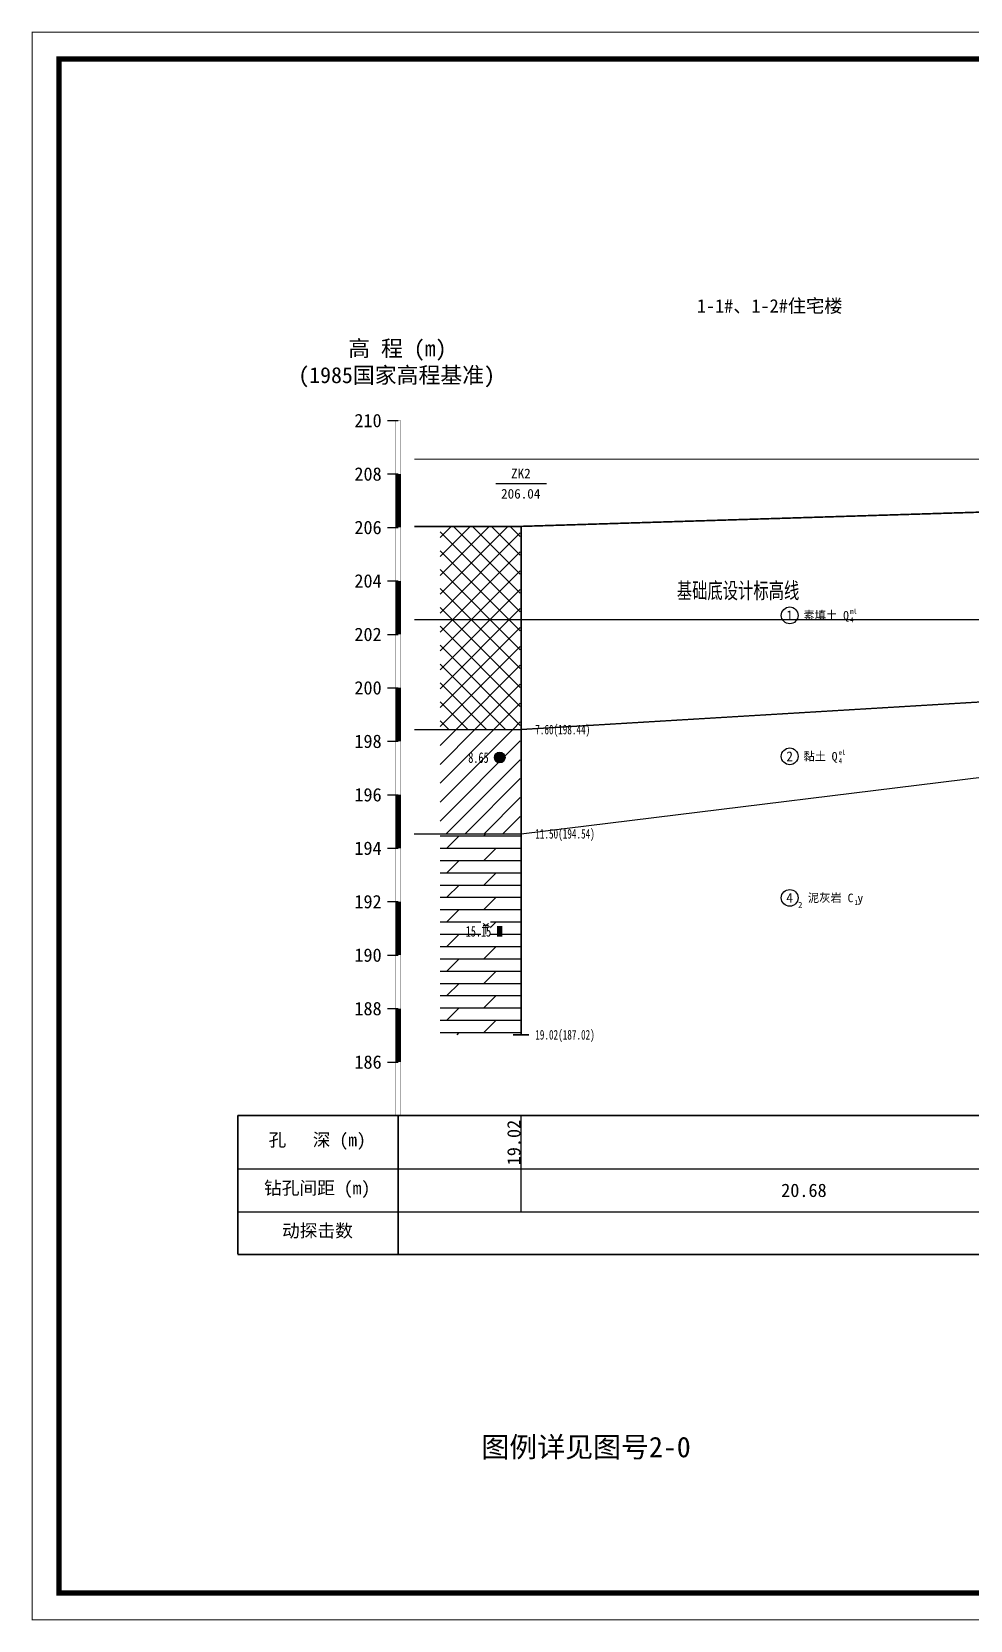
# Model space of a CAD drawing. Header units: millimetres. Extents: x -255 to 9196, y 129 to 426.
# Drawn here: x 605.4 to 781, y 129.3 to 426.4 of the extents above; entities that cross this region are included whole.
import ezdxf
from ezdxf.enums import TextEntityAlignment as Align

# ---------------------------------------------------------------- set-up
doc = ezdxf.new("R2010")
doc.units = ezdxf.units.MM
doc.linetypes.add('sx', pattern=[10, 5, 0, 5, 0])
for name, color, linetype in [('GiCAD_PouMian', 7, 'Continuous'), ('GICAD_QUYANG', 7, 'Continuous'), ('地质-图框', 7, 'Continuous'), ('地质-地层符号', 3, 'Continuous'), ('地质-地层线', 7, 'Continuous'), ('地质-地面线', 7, 'Continuous'), ('地质-填充花纹', 4, 'Continuous'), ('地质-文字', 7, 'Continuous'), ('地质-标注栏', 7, 'Continuous'), ('地质-水位线', 5, 'Continuous'), ('地质-钻孔', 7, 'Continuous')]:
    doc.layers.add(name, color=color, linetype=linetype)
doc.layers.add('不打印', color=7, linetype='Continuous', plot=False)
doc.styles.add('BG_ST', font='', dxfattribs={"width": 0.7})
doc.styles.add('LZ_FONTS_FS', font='simfang.ttf', dxfattribs={"width": 0.7})
doc.styles.add('LZ_PMT_LINE', font='', dxfattribs={"height": 2})
doc.styles.get("Standard").update_dxf_attribs({"font": 'simfang.ttf', "height": 2.5})
doc.styles.add('地层编号', font='', dxfattribs={"width": 0.7, "height": 1.85})
doc.styles.add('层底标注', font='', dxfattribs={"width": 0.7, "height": 1.8})
doc.styles.add('岩土名称', font='simfang.ttf', dxfattribs={"width": 0.7, "height": 1.55})
doc.styles.add('时代', font='', dxfattribs={"width": 0.7, "height": 1.6})
doc.styles.add('标注栏数据', font='simfang.ttf', dxfattribs={"width": 0.7, "height": 2.5})
doc.styles.add('标注栏项目', font='simfang.ttf', dxfattribs={"width": 0.7, "height": 3})
doc.styles.add('钻孔标注', font='', dxfattribs={"width": 0.7, "height": 1.8})
doc.styles.add('高程系统', font='simfang.ttf', dxfattribs={"width": 0.7, "height": 3})
doc.styles.get('BG_ST').set_extended_font_data('SimSun')
doc.styles.get('LZ_PMT_LINE').set_extended_font_data('SimSun')
doc.styles.get('地层编号').set_extended_font_data('FangSong_GB2312')
doc.styles.get('层底标注').set_extended_font_data('FangSong_GB2312')
doc.styles.get('时代').set_extended_font_data('FangSong_GB2312')
doc.styles.get('钻孔标注').set_extended_font_data('FangSong_GB2312')
doc.linetypes.add('bzhjcx', pattern='A,0.001,[2,XX1.shx,S=1,R=0,X=1,Y=0],-2', length=2.001)
doc.linetypes.add('swx', pattern='A,7,-1.5,["●",LZ_PMT_LINE,S=0.05,R=0,X=0,Y=0],-1.5', length=10)

# ---------------------------------------------------------------- blocks, each defined once
blk = doc.blocks.new('WipeoutBlock')
blk.add_wipeout([(0, 0), (0, 1), (1, 1), (1, 0)])
blk = doc.blocks.new('FHzhong.dwg')
at = {"color": 1, "lineweight": 0}
for p, q in [((1.06, 1.62), (0.57, 2.04)), ((0.57, 1.62), (1.53, 1.62)), ((0.57, 1.25), (1.53, 1.25)), ((1.05, 0), (1.05, 1.62)), ((1.06, 1.62), (1.53, 2.04))]:
    blk.add_line(p, q, dxfattribs=at)
blk = doc.blocks.new('gkqy_yuan.dwg不标1')
at = {"layer": 'GiCAD_PouMian'}
h = blk.add_hatch(color=1, dxfattribs=at)
edge = h.paths.add_edge_path()
edge.add_arc((0, 0), 1, 0, 360)
at = {"layer": 'GICAD_QUYANG', "color": 1}
blk.add_circle((0, 0), 1, dxfattribs=at)
blk = doc.blocks.new('gkqy_yan.dwg不标1', base_point=(0, -1))
at = {"color": 1}
blk.add_solid([(-0.5, -2), (-0.5, 0), (0.5, -2), (0.5, 0)], dxfattribs=at)

msp = doc.modelspace()

# ---------------------------------------------------------------- hatches: boundary and pattern name
at = {"layer": '地质-填充花纹', "linetype": 'Continuous'}
h = msp.add_hatch(dxfattribs=at)
h.set_pattern_fill('GKSTT', scale=0.5, style=0, pattern_type=2)
h.set_pattern_definition([(45, (0, 0), (-1.767767, 1.767767), []), (135, (0, 0), (-1.767767, -1.767767), [])])
h.paths.add_polyline_path([(696.82, 295.89), (681.82, 295.89), (681.82, 333.89), (696.82, 333.89)])
h = msp.add_hatch(dxfattribs=at)
h.set_pattern_fill('GKNXT', scale=0.5, style=0, pattern_type=2)
h.set_pattern_definition([(45, (0, 0), (-1.767767, 1.767767), [])])
h.paths.add_polyline_path([(696.82, 276.39), (681.82, 276.39), (681.82, 295.89), (696.82, 295.89)])
h = msp.add_hatch(dxfattribs=at)
h.set_pattern_fill('GKNHY1', scale=0.5, style=0, pattern_type=2)
h.set_pattern_definition([(0, (0, 0), (0, 2.3), []), (45, (0, 0), (4e-16, 4.6), [3.25269, -6.505382])])
h.paths.add_polyline_path([(696.82, 238.79), (681.82, 238.79), (681.82, 276.39), (696.82, 276.39)])

# ---------------------------------------------------------------- linework, layer by layer
at = {"color": 6, "linetype": 'swx', "const_width": 0.2, "flags": 128}
msp.add_lwpolyline([(676.97, 316.44), (977.02, 316.44)], dxfattribs=at)
at = {"layer": '地质-地层符号', "color": 7, "linetype": 'Continuous'}
for centre in [(747.23, 317.24), (747.23, 290.87), (747.23, 264.39)]:
    msp.add_ellipse(centre, major_axis=(0, 1.57), ratio=1, dxfattribs=at)
at = {"layer": '地质-地层线', "color": 4, "linetype": 'bzhjcx', "flags": 128}
msp.add_lwpolyline([(676.97, 276.39), (696.97, 276.39), (800.36, 289.09), (882.03, 310.29)], dxfattribs=at)
at = {"layer": '地质-地层线', "color": 4, "const_width": 0.25, "flags": 128}
msp.add_lwpolyline([(676.97, 295.89), (696.97, 295.89), (800.36, 302.09), (822.48, 294.83)], dxfattribs=at)
at = {"layer": '地质-地面线', "color": 3, "linetype": 'Continuous', "const_width": 0.3}
msp.add_lwpolyline([(676.97, 333.89), (696.97, 333.89), (800.36, 337.09), (882.03, 335.29), (957.01, 338.74), (977.01, 338.74)], dxfattribs=at)
at = {"layer": '地质-标注栏', "color": 7, "linetype": 'Continuous', "const_width": 0.3}
for points in [[(643.97, 223.69), (643.97, 197.69)], [(643.97, 197.69), (987.01, 197.69)]]:
    msp.add_lwpolyline(points, dxfattribs=at)
at = {"layer": '地质-标注栏', "color": 7, "linetype": 'Continuous'}
for points in [[(696.97, 213.69), (696.97, 223.69)], [(643.97, 213.69), (987.01, 213.69)], [(696.97, 205.69), (696.97, 213.69)], [(643.97, 205.69), (987.01, 205.69)]]:
    msp.add_lwpolyline(points, dxfattribs=at)
at = {"layer": '地质-水位线', "color": 5, "linetype": 'swx', "const_width": 0.2, "flags": 128}
msp.add_lwpolyline([(676.97, 346.44), (977.01, 346.44)], dxfattribs=at)
at = {"layer": '地质-钻孔', "color": 7, "linetype": 'Continuous'}
msp.add_line((692.23, 341.89), (701.7, 341.89), dxfattribs=at)
at = {"layer": '地质-钻孔', "color": 7, "linetype": 'sx', "const_width": 0.3, "flags": 128}
msp.add_lwpolyline([(696.97, 333.89), (696.97, 238.79)], dxfattribs=at)
at = {"layer": '地质-钻孔', "color": 7, "linetype": 'Continuous', "const_width": 0.3, "flags": 128}
msp.add_lwpolyline([(695.47, 238.79), (698.47, 238.79)], dxfattribs=at)

# ---------------------------------------------------------------- block references
at = {"layer": 'GICAD_QUYANG', "linetype": 'Continuous'}
msp.add_blockref('gkqy_yuan.dwg不标1', (692.97, 290.64), dxfattribs=at)
at = {"layer": '地质-文字', "linetype": 'Continuous', "yscale": 130}
msp.add_blockref('WipeoutBlock', (673.47, 223.69), dxfattribs=at)

# ---------------------------------------------------------------- texts
at = {"color": 2, "style": 'LZ_FONTS_FS'}
msp.add_text('1-1#、1-2#住宅楼', height=2.5, dxfattribs=at).set_placement((729.86, 373.89))
at = {"linetype": 'Continuous', "style": 'BG_ST', "width": 0.7}
msp.add_text('基础底设计标高线', height=3, dxfattribs=at).set_placement((726.11, 319.49), align=Align.BOTTOM_LEFT)
msp.add_text('图例详见图号2-0', height=3.83).set_placement((709.13, 159.75), align=Align.CENTER)
at = {"layer": 'GICAD_QUYANG', "color": 1, "linetype": 'Continuous', "width": 0.7}
msp.add_text('8.65', height=2, dxfattribs=at).set_placement((687.09, 289.64))
at = {"layer": '地质-地层符号', "color": 7, "linetype": 'Continuous'}
for s, height, style, p in [('1', 1.85, '地层编号', (746.59, 316.32)), ('素填土', 1.55, '岩土名称', (749.79, 316.47)), ('Q', 1.6, '时代', (757.23, 316.44)), ('2', 1.85, '地层编号', (746.59, 289.94)), ('黏土', 1.55, '岩土名称', (749.79, 290.09)), ('Q', 1.6, '时代', (755.08, 290.07)), ('4', 1.85, '地层编号', (746.59, 263.47)), ('泥灰岩', 1.55, '岩土名称', (750.63, 263.62)), ('C', 1.6, '时代', (758.06, 263.59)), ('y', 1.6, '时代', (759.9, 263.59)), ('2', 1.2, '地层编号', (748.79, 262.47))]:
    msp.add_text(s, height=height, dxfattribs=dict(at, style=style)).set_placement(p)
at = {"layer": '地质-地层符号', "color": 7, "linetype": 'Continuous', "style": '时代', "width": 0.8}
for s, p in [('ml', (758.54, 317.51)), ('4', (758.54, 315.94)), ('el', (756.39, 291.13)), ('4', (756.39, 289.57)), ('1', (759.37, 263.09))]:
    msp.add_text(s, height=0.96, dxfattribs=at).set_placement(p)
at = {"layer": '地质-文字', "color": 7, "linetype": 'Continuous', "style": '高程系统'}
for s, p in [('高 程 (m)', (664.63, 365.69)), ('(1985国家高程基准)', (655.29, 360.69))]:
    msp.add_text(s, height=3, dxfattribs=at).set_placement(p)
at = {"layer": '地质-文字', "color": 7, "linetype": 'Continuous', "style": '层底标注', "width": 0.7}
for s, p in [('7.60(198.44)', (699.62, 294.99)), ('11.50(194.54)', (699.62, 275.49)), ('19.02(187.02)', (699.62, 237.89))]:
    msp.add_text(s, height=1.8, dxfattribs=at).set_placement(p)
at = {"layer": '地质-标注栏', "color": 7, "linetype": 'Continuous', "style": '标注栏项目'}
for s, p in [('孔   深 (m)', (649.72, 217.19)), ('钻孔间距 (m)', (648.88, 208.19)), ('动探击数', (652.24, 200.19))]:
    msp.add_text(s, height=2.43, dxfattribs=at).set_placement(p, align=Align.BOTTOM_LEFT)
at = {"layer": '地质-标注栏', "color": 7, "linetype": 'Continuous', "style": '标注栏数据'}
msp.add_text('19.02', height=2.5, rotation=90, dxfattribs=at).set_placement((696.87, 214.37))
msp.add_text('20.68', height=2.5, dxfattribs=at).set_placement((745.64, 208.44))
at = {"layer": '地质-钻孔', "color": 7, "linetype": 'Continuous', "style": '钻孔标注'}
for s, p in [('ZK2', (695.1, 342.89)), ('206.04', (693.23, 339.09))]:
    msp.add_text(s, height=1.8, dxfattribs=at).set_placement(p)

# ---------------------------------------------------------------- next in the draw order: linework, layer by layer
at = {"layer": '地质-文字', "color": 0, "linetype": 'Continuous'}
for p, q in [((671.97, 353.69), (673.97, 353.69)), ((671.97, 343.69), (673.97, 343.69)), ((671.97, 333.69), (673.97, 333.69)), ((671.97, 323.69), (673.97, 323.69)), ((671.97, 313.69), (673.97, 313.69)), ((671.97, 303.69), (673.97, 303.69)), ((671.97, 293.69), (673.97, 293.69)), ((671.97, 283.69), (673.97, 283.69)), ((671.97, 273.69), (673.97, 273.69)), ((671.97, 263.69), (673.97, 263.69)), ((671.97, 253.69), (673.97, 253.69)), ((671.97, 243.69), (673.97, 243.69)), ((671.97, 233.69), (673.97, 233.69))]:
    msp.add_line(p, q, dxfattribs=at)
at = {"layer": '地质-文字', "color": 0, "linetype": 'Continuous', "flags": 128}
for points, const_width in [([(673.47, 353.69), (674.47, 353.69)], 0.1), ([(673.47, 353.69), (673.47, 223.69)], 0.1), ([(674.47, 353.69), (674.47, 223.69)], 0.1), ([(673.97, 343.69), (673.97, 333.69)], 1), ([(673.97, 323.69), (673.97, 313.69)], 1), ([(673.97, 303.69), (673.97, 293.69)], 1), ([(673.97, 283.69), (673.97, 273.69)], 1), ([(673.97, 263.69), (673.97, 253.69)], 1), ([(673.97, 243.69), (673.97, 233.69)], 1), ([(673.97, 223.69), (673.97, 223.69)], 1)]:
    msp.add_lwpolyline(points, dxfattribs=dict(at, const_width=const_width))
at = {"layer": '地质-标注栏', "color": 7, "linetype": 'Continuous', "const_width": 0.3}
for points in [[(643.97, 223.69), (987.01, 223.69)], [(673.97, 223.69), (673.97, 197.69)]]:
    msp.add_lwpolyline(points, dxfattribs=at)

# ---------------------------------------------------------------- next in the draw order: block references
at = {"layer": '地质-填充花纹', "linetype": 'Continuous', "xscale": 1.762031016556466, "yscale": 2.838761826268114}
msp.add_blockref('WipeoutBlock', (689.48, 257.19), dxfattribs=at)

# ---------------------------------------------------------------- next in the draw order: block references
at = {"layer": 'GICAD_QUYANG', "linetype": 'Continuous'}
msp.add_blockref('gkqy_yan.dwg不标1', (692.97, 258.14), dxfattribs=at)
at = {"layer": '地质-填充花纹', "linetype": 'Continuous'}
msp.add_blockref('FHzhong.dwg', (689.32, 257.59), dxfattribs=at)
at = {"layer": '地质-文字', "linetype": 'Continuous', "xscale": 5.589189189189165, "yscale": 2.778378378378386}
for p in [(665.78, 352.44), (665.78, 342.44), (665.78, 332.44), (665.78, 322.44), (665.78, 312.44), (665.78, 302.44), (665.78, 292.44), (665.78, 282.44), (665.78, 272.44), (665.78, 262.44), (665.78, 252.44), (665.78, 242.44), (665.78, 232.44)]:
    msp.add_blockref('WipeoutBlock', p, dxfattribs=at)

# ---------------------------------------------------------------- next in the draw order: texts
at = {"layer": 'GICAD_QUYANG', "color": 1, "linetype": 'Continuous', "width": 0.7}
msp.add_text('15.15', height=2, dxfattribs=at).set_placement((686.62, 257.14))

# ---------------------------------------------------------------- next in the draw order: linework, layer by layer
at = {"layer": '不打印', "linetype": 'Continuous', "const_width": 0.15}
msp.add_lwpolyline([(605.49, 129.34), (1025.49, 129.34), (1025.49, 426.34), (605.49, 426.34), (605.49, 129.34)], dxfattribs=at)
at = {"layer": '地质-图框', "linetype": 'Continuous', "const_width": 1}
msp.add_lwpolyline([(610.49, 134.34), (1020.49, 134.34), (1020.49, 421.34), (610.49, 421.34), (610.49, 134.34), (1020.49, 134.34)], dxfattribs=at)

# ---------------------------------------------------------------- next in the draw order: texts
at = {"layer": '地质-文字', "color": 7, "linetype": 'Continuous', "style": '高程系统'}
for s, p in [('210', (665.78, 352.44)), ('208', (665.78, 342.44)), ('206', (665.78, 332.44)), ('204', (665.78, 322.44)), ('202', (665.78, 312.44)), ('200', (665.78, 302.44)), ('198', (665.78, 292.44)), ('196', (665.78, 282.44)), ('194', (665.78, 272.44)), ('192', (665.78, 262.44)), ('190', (665.78, 252.44)), ('188', (665.78, 242.44)), ('186', (665.78, 232.44))]:
    msp.add_text(s, height=2.5, dxfattribs=at).set_placement(p)

doc.saveas('drawing.dxf')
